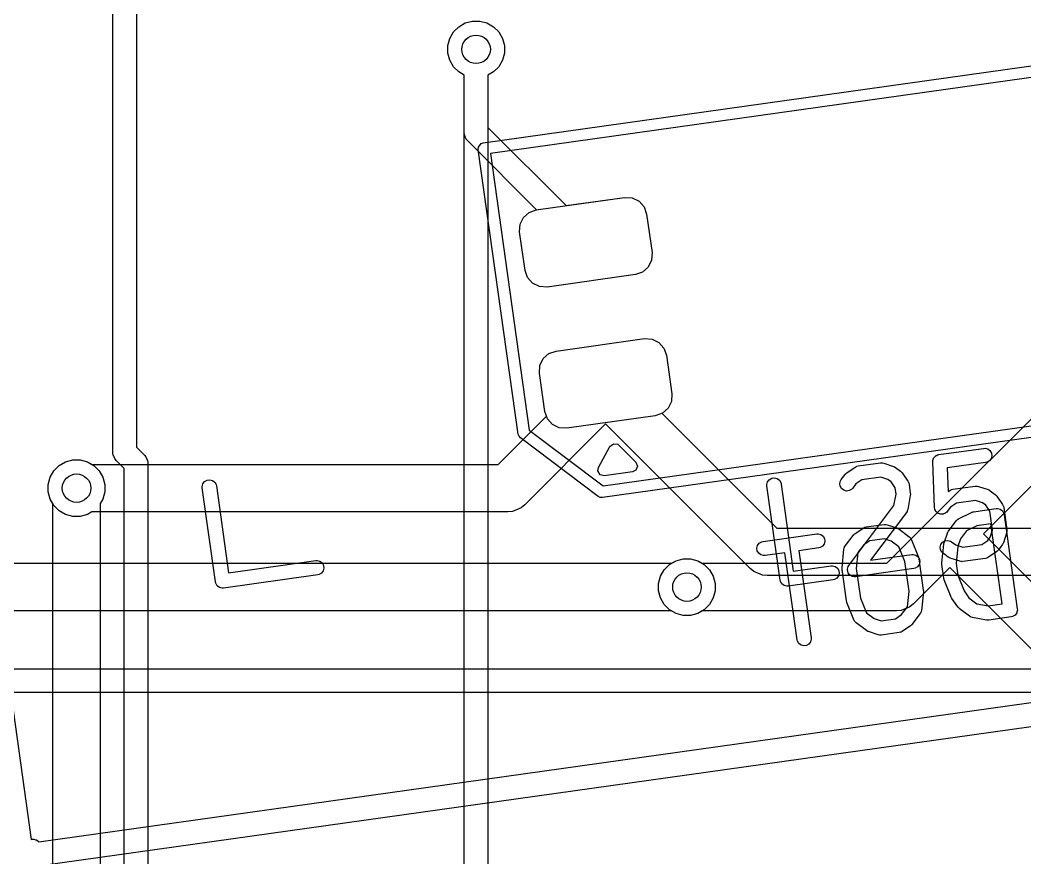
# Model space of a CAD drawing. Header units: millimetres. Extents: x 14 to 286, y -133 to -45.
# Drawn here: x 217.11 to 227.69, y -105.54 to -96.73 of the extents above; entities that cross this region are included whole.
import ezdxf

# ---------------------------------------------------------------- set-up
doc = ezdxf.new("R2010")
doc.units = ezdxf.units.MM
for name, color, linetype, true_color in [('B.Cu', 153, 'CONTINUOUS', 0x4d7fc4), ('B.Silkscreen', 31, 'CONTINUOUS', 0xe8b2a7), ('F.Cu', 13, 'CONTINUOUS', 0xc83434), ('F.Mask', 201, 'CONTINUOUS', 0xd864ff), ('F.Paste', 253, 'CONTINUOUS', 0xb4a09a), ('F.Silkscreen', 41, 'CONTINUOUS', 0xf2eda1), ('User.Drawings', 9, 'CONTINUOUS', 0xc2c2c2)]:
    doc.layers.add(name, color=color, linetype=linetype, true_color=true_color)

msp = doc.modelspace()

# ---------------------------------------------------------------- linework, layer by layer
at = {"layer": 'B.Cu', "linetype": 'CONTINUOUS'}
for p, q in [((218.0879, -101.273), (218.0879, -95.298537)), ((218.3379, -95.2898), (218.3379, -101.221224)), ((221.797395, -96.760036), (221.873042, -96.739767)), ((221.873042, -96.739767), (221.951358, -96.739767)), ((221.951358, -96.739767), (222.027005, -96.760036)), ((221.635036, -96.922395), (221.674194, -96.854572)), ((221.674194, -96.854572), (221.729572, -96.799194)), ((221.729572, -96.799194), (221.797395, -96.760036)), ((222.027005, -96.760036), (222.094828, -96.799194)), ((222.094828, -96.799194), (222.150206, -96.854572)), ((222.150206, -96.854572), (222.189364, -96.922395)), ((221.614767, -96.998042), (221.635036, -96.922395)), ((222.189364, -96.922395), (222.209633, -96.998042)), ((221.614767, -97.076358), (221.614767, -96.998042)), ((222.209633, -96.998042), (222.209633, -97.076358)), ((221.635036, -97.152005), (221.614767, -97.076358)), ((221.674194, -97.219828), (221.635036, -97.152005)), ((222.189364, -97.152005), (222.150206, -97.219828)), ((222.209633, -97.076358), (222.189364, -97.152005)), ((221.729572, -97.275206), (221.674194, -97.219828)), ((221.7872, -97.308477), (221.729572, -97.275206)), ((222.094828, -97.275206), (222.0372, -97.308477)), ((222.150206, -97.219828), (222.094828, -97.275206)), ((221.7872, -106.5308), (221.7872, -97.308477)), ((222.0372, -97.308477), (222.0372, -106.479023)), ((226.720723, -101.958123), (229.6886, -98.990246)), ((230.115377, -99.270577), (227.251053, -102.1349)), ((218.090302, -101.297386), (218.0879, -101.273)), ((218.090302, -101.297387), (218.090302, -101.297386)), ((218.092403, -101.302458), (218.090302, -101.297387)), ((218.108966, -101.342446), (218.092403, -101.302458)), ((218.3379, -101.221224), (218.422588, -101.305912)), ((218.422588, -101.305912), (218.438128, -101.324848)), ((217.524872, -101.415894), (217.592695, -101.376736)), ((217.592695, -101.376736), (217.668342, -101.356467)), ((217.668342, -101.356467), (217.746658, -101.356467)), ((217.746658, -101.356467), (217.822305, -101.376736)), ((217.822305, -101.376736), (217.890128, -101.415894)), ((218.108971, -101.342451), (218.108966, -101.342446)), ((218.124512, -101.361388), (218.108971, -101.342451)), ((218.2092, -101.446076), (218.124512, -101.361388)), ((218.438128, -101.324848), (218.438134, -101.324854)), ((218.438134, -101.324854), (218.448674, -101.3503)), ((218.448674, -101.3503), (218.455715, -101.3673)), ((218.455715, -101.3673), (218.456798, -101.369914)), ((218.456798, -101.369914), (218.4592, -101.3943)), ((218.4592, -101.3943), (218.4592, -107.955424)), ((217.430336, -101.539095), (217.469494, -101.471272)), ((217.469494, -101.471272), (217.524872, -101.415894)), ((217.890128, -101.415894), (217.945506, -101.471272)), ((217.945506, -101.471272), (217.984664, -101.539095)), ((218.2092, -108.0072), (218.2092, -101.446076)), ((217.410067, -101.614742), (217.430336, -101.539095)), ((217.410067, -101.693058), (217.410067, -101.614742)), ((217.984664, -101.539095), (218.004933, -101.614742)), ((218.004933, -101.614742), (218.004933, -101.693058)), ((217.430336, -101.768705), (217.410067, -101.693058)), ((218.004933, -101.693058), (217.984664, -101.768705)), ((217.4575, -101.815753), (217.430336, -101.768705)), ((217.4575, -117.427), (217.4575, -101.815753)), ((217.984664, -101.768705), (217.9575, -101.815753)), ((217.9575, -101.815753), (217.9575, -117.323446)), ((226.234346, -102.4445), (226.720723, -101.958123)), ((227.251053, -102.1349), (229.811228, -104.695075)), ((223.893094, -102.511872), (223.948472, -102.456494)), ((223.948472, -102.456494), (224.016295, -102.417336)), ((224.016295, -102.417336), (224.091942, -102.397067)), ((224.091942, -102.397067), (224.170258, -102.397067)), ((224.170258, -102.397067), (224.245905, -102.417336)), ((224.245905, -102.417336), (224.292954, -102.4445)), ((224.292954, -102.4445), (226.234346, -102.4445)), ((223.853936, -102.579695), (223.893094, -102.511872)), ((226.8975, -102.488453), (226.514677, -102.871277)), ((229.457675, -105.048628), (226.8975, -102.488453)), ((223.833667, -102.655342), (223.853936, -102.579695)), ((223.833667, -102.733658), (223.833667, -102.655342)), ((223.853936, -102.809305), (223.833667, -102.733658)), ((223.893094, -102.877128), (223.853936, -102.809305)), ((223.948472, -102.932506), (223.893094, -102.877128)), ((226.514677, -102.871277), (226.476797, -102.902362)), ((224.016295, -102.971664), (223.948472, -102.932506)), ((224.091942, -102.991933), (224.016295, -102.971664)), ((224.170258, -102.991933), (224.091942, -102.991933)), ((224.245905, -102.971664), (224.170258, -102.991933)), ((224.292954, -102.9445), (224.245905, -102.971664)), ((226.3379, -102.9445), (224.292954, -102.9445)), ((226.386673, -102.939696), (226.3379, -102.9445)), ((226.476793, -102.902367), (226.386673, -102.939696)), ((226.476797, -102.902362), (226.476793, -102.902367))]:
    msp.add_line(p, q, dxfattribs=at)
at = {"layer": 'B.Cu'}
for centre in [(221.9122, -97.0372), (217.7075, -101.6539), (224.1311, -102.6945)]:
    msp.add_circle(centre, 0.15, dxfattribs=at)
at = {"layer": 'B.Silkscreen', "linetype": 'CONTINUOUS'}
for p, q in [((226.990916, -101.976717), (227.125756, -101.909679)), ((227.125756, -101.909679), (227.132709, -101.907036)), ((227.132709, -101.907036), (227.134418, -101.90603)), ((227.134418, -101.90603), (227.137013, -101.905401)), ((227.137013, -101.905401), (227.1395, -101.904456)), ((227.1395, -101.904456), (227.141472, -101.90432)), ((227.141472, -101.90432), (227.148707, -101.902567)), ((227.148707, -101.902567), (227.384485, -101.869431)), ((227.384485, -101.869431), (227.399164, -101.868822)), ((227.399164, -101.868822), (227.399175, -101.868821)), ((227.399175, -101.868821), (227.427507, -101.876149)), ((227.427507, -101.876149), (227.450877, -101.89376)), ((227.450877, -101.89376), (227.46573, -101.918974)), ((227.46573, -101.918974), (227.469193, -101.933263)), ((227.469193, -101.933263), (227.608366, -102.923531)), ((226.016972, -102.061622), (226.205594, -102.035113)), ((226.205594, -102.035113), (226.220285, -102.034503)), ((226.220285, -102.034503), (226.222894, -102.035177)), ((226.222894, -102.035177), (226.225581, -102.034993)), ((226.225581, -102.034993), (226.23991, -102.038286)), ((226.23991, -102.038286), (226.34085, -102.072187)), ((226.883351, -102.106304), (226.964408, -101.998738)), ((226.964408, -101.998738), (226.974365, -101.98792)), ((226.974365, -101.98792), (226.976685, -101.986553)), ((226.976685, -101.986553), (226.978456, -101.984521)), ((226.978456, -101.984521), (226.990916, -101.976717)), ((227.33109, -102.028408), (227.181634, -102.049413)), ((227.449388, -102.870136), (227.33109, -102.028408)), ((224.932393, -102.21405), (225.49826, -102.134522)), ((225.49826, -102.134522), (225.51295, -102.133913)), ((225.51295, -102.133913), (225.541281, -102.14124)), ((225.541281, -102.14124), (225.564652, -102.158851)), ((225.798771, -102.258732), (225.879828, -102.151166)), ((225.879828, -102.151166), (225.884867, -102.14569)), ((225.884867, -102.14569), (225.885944, -102.144029)), ((225.885944, -102.144029), (225.88798, -102.142308)), ((225.88798, -102.142308), (225.889785, -102.140348)), ((225.889785, -102.140348), (225.89149, -102.139343)), ((225.89149, -102.139343), (225.897175, -102.134541)), ((225.897175, -102.134541), (225.984859, -102.074131)), ((225.984859, -102.074131), (225.997726, -102.067016)), ((225.997726, -102.067016), (226.00036, -102.066452)), ((226.00036, -102.066452), (226.002683, -102.065085)), ((226.002683, -102.065085), (226.016972, -102.061622)), ((226.34085, -102.072187), (226.347635, -102.075234)), ((226.347635, -102.075234), (226.349554, -102.075731)), ((226.349554, -102.075731), (226.35183, -102.077119)), ((226.35183, -102.077119), (226.354261, -102.078211)), ((226.354261, -102.078211), (226.355754, -102.079511)), ((226.355754, -102.079511), (226.362107, -102.083386)), ((226.362107, -102.083386), (226.469673, -102.164443)), ((226.83825, -102.228501), (226.872151, -102.127561)), ((226.872151, -102.127561), (226.8752, -102.120772)), ((226.8752, -102.120772), (226.875696, -102.118856)), ((226.875696, -102.118856), (226.877081, -102.116583)), ((226.877081, -102.116583), (226.878175, -102.11415)), ((226.878175, -102.11415), (226.879478, -102.112654)), ((226.879478, -102.112654), (226.883351, -102.106304)), ((227.073547, -102.103151), (227.01047, -102.186855)), ((227.181634, -102.049413), (227.073547, -102.103151)), ((224.867951, -102.284068), (224.875279, -102.255736)), ((224.875279, -102.255736), (224.89289, -102.232366)), ((224.89289, -102.232366), (224.918104, -102.217513)), ((224.918104, -102.217513), (224.932393, -102.21405)), ((225.57625, -102.241376), (225.558639, -102.264746)), ((225.564652, -102.158851), (225.579505, -102.184065)), ((225.583577, -102.213044), (225.57625, -102.241376)), ((225.579505, -102.184065), (225.583577, -102.213044)), ((225.992297, -102.251159), (225.931068, -102.332413)), ((226.055379, -102.207698), (225.992297, -102.251159)), ((226.208937, -102.186116), (226.055379, -102.207698)), ((226.281553, -102.210505), (226.208937, -102.186116)), ((226.362809, -102.271735), (226.281553, -102.210505)), ((226.469673, -102.164443), (226.480491, -102.1744)), ((226.480491, -102.1744), (226.483319, -102.179201)), ((226.483319, -102.179201), (226.487233, -102.183179)), ((226.487233, -102.183179), (226.494058, -102.196202)), ((226.494058, -102.196202), (226.567722, -102.378197)), ((226.814117, -102.439742), (226.834763, -102.244492)), ((226.834763, -102.244492), (226.834994, -102.243371)), ((226.834957, -102.24283), (226.83642, -102.236463)), ((226.834994, -102.243371), (226.834957, -102.24283)), ((226.83642, -102.236463), (226.837735, -102.230093)), ((226.837735, -102.230093), (226.837993, -102.229617)), ((226.837993, -102.229617), (226.83825, -102.228501)), ((227.01047, -102.186855), (226.983065, -102.268452)), ((224.872024, -102.313047), (224.867951, -102.284068)), ((224.886877, -102.338261), (224.872024, -102.313047)), ((224.910247, -102.355872), (224.886877, -102.338261)), ((224.938579, -102.3632), (224.910247, -102.355872)), ((224.953269, -102.36259), (224.938579, -102.3632)), ((225.161931, -102.333264), (224.953269, -102.36259)), ((225.290667, -103.249262), (225.161931, -102.333264)), ((225.519136, -102.283062), (225.310471, -102.312388)), ((225.310471, -102.312388), (225.439207, -103.228386)), ((225.533425, -102.279599), (225.519136, -102.283062)), ((225.558639, -102.264746), (225.533425, -102.279599)), ((225.763439, -102.491231), (225.784085, -102.295981)), ((225.784085, -102.295981), (225.787057, -102.281582)), ((225.787057, -102.281582), (225.789719, -102.276685)), ((225.789719, -102.276685), (225.791116, -102.271285)), ((225.791116, -102.271285), (225.798771, -102.258732)), ((225.931068, -102.332413), (225.913577, -102.497822)), ((226.425215, -102.425916), (226.362809, -102.271735)), ((226.983065, -102.268452), (226.964255, -102.446333)), ((226.469037, -102.73772), (226.425215, -102.425916)), ((226.567722, -102.378197), (226.568445, -102.380654)), ((226.568445, -102.380654), (226.569008, -102.381609)), ((226.569008, -102.381609), (226.570313, -102.386996)), ((226.570313, -102.386996), (226.571876, -102.392301)), ((226.571876, -102.392301), (226.571867, -102.393405)), ((226.571867, -102.393405), (226.572471, -102.395898)), ((226.572471, -102.395898), (226.618862, -102.725987)), ((226.813821, -102.443377), (226.814098, -102.442303)), ((226.81405, -102.448913), (226.813821, -102.443377)), ((226.814011, -102.454445), (226.81405, -102.448913)), ((226.814324, -102.455506), (226.814011, -102.454445)), ((226.814098, -102.442303), (226.814117, -102.439742)), ((226.814431, -102.458067), (226.814324, -102.455506)), ((226.834313, -102.599534), (226.814431, -102.458067)), ((226.964255, -102.446333), (226.981567, -102.569513)), ((225.763143, -102.494866), (225.76342, -102.493792)), ((225.763372, -102.500402), (225.763143, -102.494866)), ((225.763333, -102.505934), (225.763372, -102.500402)), ((225.763646, -102.506995), (225.763333, -102.505934)), ((225.76342, -102.493792), (225.763439, -102.491231)), ((225.763753, -102.509556), (225.763646, -102.506995)), ((225.810144, -102.839645), (225.763753, -102.509556)), ((225.913577, -102.497822), (225.957398, -102.809624)), ((226.981567, -102.569513), (227.04868, -102.73532)), ((226.834916, -102.602026), (226.834313, -102.599534)), ((226.834908, -102.603132), (226.834916, -102.602026)), ((226.836471, -102.608441), (226.834908, -102.603132)), ((226.837776, -102.613823), (226.836471, -102.608441)), ((226.838337, -102.614776), (226.837776, -102.613823)), ((226.839062, -102.617236), (226.838337, -102.614776)), ((226.912727, -102.79923), (226.839062, -102.617236)), ((226.451546, -102.903128), (226.469037, -102.73772)), ((226.619176, -102.744311), (226.59853, -102.939562)), ((226.618862, -102.725987), (226.618968, -102.728547)), ((226.618968, -102.728547), (226.619282, -102.729609)), ((226.619194, -102.74175), (226.619176, -102.744311)), ((226.619472, -102.740677), (226.619194, -102.74175)), ((226.619282, -102.729609), (226.619242, -102.73514)), ((226.619242, -102.73514), (226.619472, -102.740677)), ((227.04868, -102.73532), (227.097513, -102.806201)), ((225.810747, -102.842137), (225.810144, -102.839645)), ((225.810739, -102.843243), (225.810747, -102.842137)), ((225.812302, -102.848552), (225.810739, -102.843243)), ((225.813607, -102.853934), (225.812302, -102.848552)), ((225.814168, -102.854887), (225.813607, -102.853934)), ((225.814893, -102.857347), (225.814168, -102.854887)), ((225.888558, -103.039341), (225.814893, -102.857347)), ((225.957398, -102.809624), (226.019806, -102.963807)), ((226.913258, -102.800244), (226.912727, -102.79923)), ((226.913372, -102.800775), (226.913258, -102.800244)), ((226.916534, -102.806494), (226.913372, -102.800775)), ((226.919553, -102.812253), (226.916534, -102.806494)), ((226.919931, -102.812638), (226.919553, -102.812253)), ((226.920487, -102.813642), (226.919931, -102.812638)), ((226.980897, -102.901325), (226.920487, -102.813642)), ((227.097513, -102.806201), (227.181219, -102.869277)), ((227.181219, -102.869277), (227.299931, -102.891141)), ((227.299931, -102.891141), (227.449388, -102.870136)), ((226.019806, -102.963807), (226.10106, -103.025037)), ((226.327233, -103.027845), (226.390315, -102.984384)), ((226.390315, -102.984384), (226.451546, -102.903128)), ((226.583843, -102.976811), (226.502787, -103.084377)), ((226.591498, -102.964259), (226.583843, -102.976811)), ((226.592893, -102.958862), (226.591498, -102.964259)), ((226.595559, -102.953961), (226.592893, -102.958862)), ((226.59853, -102.939562), (226.595559, -102.953961)), ((226.985699, -102.90701), (226.980897, -102.901325)), ((226.986704, -102.908716), (226.985699, -102.90701)), ((226.988661, -102.910517), (226.986704, -102.908716)), ((226.990384, -102.912557), (226.988661, -102.910517)), ((226.992048, -102.913635), (226.990384, -102.912557)), ((226.997522, -102.918673), (226.992048, -102.913635)), ((227.105088, -102.999729), (226.997522, -102.918673)), ((227.584037, -102.989923), (227.558823, -103.004776)), ((227.601648, -102.966553), (227.584037, -102.989923)), ((227.604572, -102.955247), (227.601648, -102.966553)), ((227.608976, -102.938221), (227.604572, -102.955247)), ((227.608366, -102.923531), (227.608976, -102.938221)), ((225.895384, -103.052364), (225.888558, -103.039341)), ((225.899293, -103.056337), (225.895384, -103.052364)), ((225.902124, -103.061143), (225.899293, -103.056337)), ((225.912943, -103.071099), (225.902124, -103.061143)), ((226.020508, -103.152157), (225.912943, -103.071099)), ((226.10106, -103.025037), (226.173677, -103.049425)), ((226.173677, -103.049425), (226.327233, -103.027845)), ((226.485439, -103.101002), (226.397756, -103.161412)), ((226.491121, -103.096202), (226.485439, -103.101002)), ((226.49283, -103.095196), (226.491121, -103.096202)), ((226.494635, -103.093234), (226.49283, -103.095196)), ((226.496671, -103.091515), (226.494635, -103.093234)), ((226.497748, -103.089851), (226.496671, -103.091515)), ((226.502787, -103.084377), (226.497748, -103.089851)), ((227.117641, -103.007384), (227.105088, -102.999729)), ((227.12025, -103.008058), (227.117641, -103.007384)), ((227.122511, -103.009523), (227.12025, -103.008058)), ((227.13664, -103.013591), (227.122511, -103.009523)), ((227.284734, -103.040865), (227.13664, -103.013591)), ((227.292148, -103.041488), (227.284734, -103.040865)), ((227.294066, -103.041985), (227.292148, -103.041488)), ((227.296728, -103.041874), (227.294066, -103.041985)), ((227.299385, -103.042098), (227.296728, -103.041874)), ((227.301323, -103.041683), (227.299385, -103.042098)), ((227.308756, -103.041375), (227.301323, -103.041683)), ((227.544534, -103.008239), (227.308756, -103.041375)), ((227.558823, -103.004776), (227.544534, -103.008239)), ((226.02686, -103.156031), (226.020508, -103.152157)), ((226.028354, -103.157332), (226.02686, -103.156031)), ((226.030783, -103.158423), (226.028354, -103.157332)), ((226.033061, -103.159812), (226.030783, -103.158423)), ((226.034981, -103.160308), (226.033061, -103.159812)), ((226.041766, -103.163356), (226.034981, -103.160308)), ((226.142705, -103.197257), (226.041766, -103.163356)), ((226.157034, -103.20055), (226.142705, -103.197257)), ((226.159721, -103.200365), (226.157034, -103.20055)), ((226.162331, -103.20104), (226.159721, -103.200365)), ((226.177021, -103.20043), (226.162331, -103.20104)), ((226.365643, -103.173921), (226.177021, -103.20043)), ((226.379932, -103.170458), (226.365643, -103.173921)), ((226.382254, -103.16909), (226.379932, -103.170458)), ((226.384889, -103.168527), (226.382254, -103.16909)), ((226.397756, -103.161412), (226.384889, -103.168527)), ((225.29413, -103.263551), (225.290667, -103.249262)), ((225.308983, -103.288765), (225.29413, -103.263551)), ((225.332353, -103.306376), (225.308983, -103.288765)), ((225.360685, -103.313704), (225.332353, -103.306376)), ((225.389664, -103.309631), (225.360685, -103.313704)), ((225.414878, -103.294778), (225.389664, -103.309631)), ((225.432489, -103.271408), (225.414878, -103.294778)), ((225.439817, -103.243076), (225.432489, -103.271408)), ((225.439207, -103.228386), (225.439817, -103.243076))]:
    msp.add_line(p, q, dxfattribs=at)
at = {"layer": 'F.Cu', "linetype": 'CONTINUOUS'}
for p, q in [((221.797395, -96.760036), (221.873042, -96.739767)), ((221.873042, -96.739767), (221.951358, -96.739767)), ((221.951358, -96.739767), (222.027005, -96.760036)), ((221.635036, -96.922395), (221.674194, -96.854572)), ((221.674194, -96.854572), (221.729572, -96.799194)), ((221.729572, -96.799194), (221.797395, -96.760036)), ((222.027005, -96.760036), (222.094828, -96.799194)), ((222.094828, -96.799194), (222.150206, -96.854572)), ((222.150206, -96.854572), (222.189364, -96.922395)), ((221.614767, -96.998042), (221.635036, -96.922395)), ((222.189364, -96.922395), (222.209633, -96.998042)), ((221.614767, -97.076358), (221.614767, -96.998042)), ((222.209633, -96.998042), (222.209633, -97.076358)), ((221.635036, -97.152005), (221.614767, -97.076358)), ((221.674194, -97.219828), (221.635036, -97.152005)), ((222.189364, -97.152005), (222.150206, -97.219828)), ((222.209633, -97.076358), (222.189364, -97.152005)), ((221.729572, -97.275206), (221.674194, -97.219828)), ((221.7872, -97.308477), (221.729572, -97.275206)), ((222.094828, -97.275206), (222.0372, -97.308477)), ((222.150206, -97.219828), (222.094828, -97.275206)), ((221.7872, -97.9116), (221.7872, -97.308477)), ((222.0372, -97.308477), (222.0372, -97.859823)), ((221.789602, -97.935986), (221.7872, -97.9116)), ((222.0372, -97.859823), (222.859127, -98.68175)), ((221.808266, -97.981046), (221.789602, -97.935986)), ((221.808271, -97.981051), (221.808266, -97.981046)), ((221.823812, -97.999988), (221.808271, -97.981051)), ((222.549139, -98.725316), (221.823812, -97.999988)), ((222.859127, -98.68175), (223.475505, -98.595125)), ((223.475505, -98.595125), (223.555363, -98.59966)), ((223.555363, -98.59966), (223.627408, -98.634409)), ((223.627408, -98.634409), (223.680669, -98.694084)), ((222.409463, -98.80558), (222.469138, -98.752319)), ((222.469138, -98.752319), (222.544653, -98.725947)), ((222.544653, -98.725947), (222.549139, -98.725316)), ((223.680669, -98.694084), (223.70704, -98.769599)), ((222.374714, -98.877625), (222.409463, -98.80558)), ((223.70704, -98.769599), (223.764101, -99.175609)), ((222.370179, -98.957483), (222.374714, -98.877625)), ((222.42724, -99.363493), (222.370179, -98.957483)), ((223.764101, -99.175609), (223.759566, -99.255467)), ((223.759566, -99.255467), (223.724817, -99.327512)), ((222.453611, -99.439008), (222.42724, -99.363493)), ((223.665142, -99.380773), (223.589627, -99.407145)), ((223.724817, -99.327512), (223.665142, -99.380773)), ((222.506872, -99.498683), (222.453611, -99.439008)), ((222.578917, -99.533432), (222.506872, -99.498683)), ((223.589627, -99.407145), (222.658775, -99.537967)), ((222.658775, -99.537967), (222.578917, -99.533432)), ((222.753412, -100.211349), (223.684264, -100.080527)), ((223.684264, -100.080527), (223.764122, -100.085062)), ((223.764122, -100.085062), (223.836167, -100.119811)), ((223.836167, -100.119811), (223.889428, -100.179486)), ((222.618222, -100.290982), (222.677897, -100.237721)), ((222.677897, -100.237721), (222.753412, -100.211349)), ((223.889428, -100.179486), (223.915799, -100.255001)), ((222.583473, -100.363027), (222.618222, -100.290982)), ((223.915799, -100.255001), (223.97286, -100.661011)), ((222.578938, -100.442885), (222.583473, -100.363027)), ((222.635999, -100.848895), (222.578938, -100.442885)), ((223.97286, -100.661011), (223.968325, -100.740869)), ((223.968325, -100.740869), (223.933576, -100.812914)), ((222.652215, -100.895331), (222.635999, -100.848895)), ((223.873901, -100.866175), (223.871327, -100.867073)), ((223.871327, -100.867073), (225.077954, -102.0737)), ((223.933576, -100.812914), (223.873901, -100.866175)), ((222.143646, -101.4039), (222.652215, -100.895331)), ((223.275899, -100.978753), (222.423977, -101.830677)), ((224.797623, -102.500477), (223.275899, -100.978753)), ((217.524872, -101.415894), (217.592695, -101.376736)), ((217.592695, -101.376736), (217.668342, -101.356467)), ((217.668342, -101.356467), (217.746658, -101.356467)), ((217.746658, -101.356467), (217.822305, -101.376736)), ((217.822305, -101.376736), (217.869354, -101.4039)), ((217.869354, -101.4039), (222.143646, -101.4039)), ((217.430336, -101.539095), (217.469494, -101.471272)), ((217.469494, -101.471272), (217.524872, -101.415894)), ((217.410067, -101.614742), (217.430336, -101.539095)), ((217.410067, -101.693058), (217.410067, -101.614742)), ((217.430336, -101.768705), (217.410067, -101.693058)), ((217.469494, -101.836528), (217.430336, -101.768705)), ((222.423977, -101.830677), (222.386097, -101.861762)), ((217.524872, -101.891906), (217.469494, -101.836528)), ((217.592695, -101.931064), (217.524872, -101.891906)), ((217.668342, -101.951333), (217.592695, -101.931064)), ((217.822305, -101.931064), (217.746658, -101.951333)), ((217.869354, -101.9039), (217.822305, -101.931064)), ((222.2472, -101.9039), (217.869354, -101.9039)), ((222.295973, -101.899096), (222.2472, -101.9039)), ((222.386093, -101.861767), (222.295973, -101.899096)), ((222.386097, -101.861762), (222.386093, -101.861767)), ((217.746658, -101.951333), (217.668342, -101.951333)), ((225.077954, -102.0737), (236.535246, -102.0737)), ((213.221053, -102.4445), (223.969246, -102.4445)), ((223.969246, -102.4445), (224.016295, -102.417336)), ((224.016295, -102.417336), (224.091942, -102.397067)), ((224.091942, -102.397067), (224.170258, -102.397067)), ((224.170258, -102.397067), (224.245905, -102.417336)), ((224.245905, -102.417336), (224.313728, -102.456494)), ((224.313728, -102.456494), (224.369106, -102.511872)), ((224.369106, -102.511872), (224.408264, -102.579695)), ((224.835508, -102.531568), (224.797623, -102.500477)), ((224.925628, -102.568897), (224.835508, -102.531568)), ((224.925637, -102.568897), (224.925628, -102.568897)), ((224.9744, -102.5737), (224.925637, -102.568897)), ((236.535246, -102.5737), (224.9744, -102.5737)), ((224.408264, -102.579695), (224.428533, -102.655342)), ((224.428533, -102.655342), (224.428533, -102.733658)), ((224.428533, -102.733658), (224.408264, -102.809305)), ((224.369106, -102.877128), (224.313728, -102.932506)), ((224.408264, -102.809305), (224.369106, -102.877128)), ((223.969246, -102.9445), (213.1175, -102.9445)), ((224.016295, -102.971664), (223.969246, -102.9445)), ((224.091942, -102.991933), (224.016295, -102.971664)), ((224.170258, -102.991933), (224.091942, -102.991933)), ((224.245905, -102.971664), (224.170258, -102.991933)), ((224.313728, -102.932506), (224.245905, -102.971664)), ((215.388359, -103.555), (236.297924, -103.555)), ((236.3497, -103.805), (215.423495, -103.805))]:
    msp.add_line(p, q, dxfattribs=at)
at = {"layer": 'F.Cu'}
for centre in [(221.9122, -97.0372), (217.7075, -101.6539), (224.1311, -102.6945)]:
    msp.add_circle(centre, 0.15, dxfattribs=at)
at = {"layer": 'F.Mask', "linetype": 'CONTINUOUS'}
for p, q in [((222.544653, -98.725947), (223.475505, -98.595125)), ((223.475505, -98.595125), (223.555363, -98.59966)), ((223.555363, -98.59966), (223.627408, -98.634409)), ((223.627408, -98.634409), (223.680669, -98.694084)), ((222.409463, -98.80558), (222.469138, -98.752319)), ((222.469138, -98.752319), (222.544653, -98.725947)), ((223.680669, -98.694084), (223.70704, -98.769599)), ((222.374714, -98.877625), (222.409463, -98.80558)), ((223.70704, -98.769599), (223.764101, -99.175609)), ((222.370179, -98.957483), (222.374714, -98.877625)), ((222.42724, -99.363493), (222.370179, -98.957483)), ((223.764101, -99.175609), (223.759566, -99.255467)), ((223.759566, -99.255467), (223.724817, -99.327512)), ((222.453611, -99.439008), (222.42724, -99.363493)), ((223.665142, -99.380773), (223.589627, -99.407145)), ((223.724817, -99.327512), (223.665142, -99.380773)), ((222.506872, -99.498683), (222.453611, -99.439008)), ((222.578917, -99.533432), (222.506872, -99.498683)), ((223.589627, -99.407145), (222.658775, -99.537967)), ((222.658775, -99.537967), (222.578917, -99.533432)), ((222.753412, -100.211349), (223.684264, -100.080527)), ((223.684264, -100.080527), (223.764122, -100.085062)), ((223.764122, -100.085062), (223.836167, -100.119811)), ((223.836167, -100.119811), (223.889428, -100.179486)), ((222.618222, -100.290982), (222.677897, -100.237721)), ((222.677897, -100.237721), (222.753412, -100.211349)), ((223.889428, -100.179486), (223.915799, -100.255001)), ((222.583473, -100.363027), (222.618222, -100.290982)), ((223.915799, -100.255001), (223.97286, -100.661011)), ((222.578938, -100.442885), (222.583473, -100.363027)), ((222.635999, -100.848895), (222.578938, -100.442885)), ((223.97286, -100.661011), (223.968325, -100.740869)), ((223.968325, -100.740869), (223.933576, -100.812914)), ((222.66237, -100.92441), (222.635999, -100.848895)), ((223.873901, -100.866175), (223.798386, -100.892547)), ((223.933576, -100.812914), (223.873901, -100.866175)), ((222.715631, -100.984085), (222.66237, -100.92441)), ((222.787676, -101.018834), (222.715631, -100.984085)), ((223.798386, -100.892547), (222.867534, -101.023369)), ((222.867534, -101.023369), (222.787676, -101.018834))]:
    msp.add_line(p, q, dxfattribs=at)
at = {"layer": 'F.Paste', "linetype": 'CONTINUOUS'}
for p, q in [((222.544653, -98.725947), (223.475505, -98.595125)), ((223.475505, -98.595125), (223.555363, -98.59966)), ((223.555363, -98.59966), (223.627408, -98.634409)), ((223.627408, -98.634409), (223.680669, -98.694084)), ((222.409463, -98.80558), (222.469138, -98.752319)), ((222.469138, -98.752319), (222.544653, -98.725947)), ((223.680669, -98.694084), (223.70704, -98.769599)), ((222.374714, -98.877625), (222.409463, -98.80558)), ((223.70704, -98.769599), (223.764101, -99.175609)), ((222.370179, -98.957483), (222.374714, -98.877625)), ((222.42724, -99.363493), (222.370179, -98.957483)), ((223.764101, -99.175609), (223.759566, -99.255467)), ((223.759566, -99.255467), (223.724817, -99.327512)), ((222.453611, -99.439008), (222.42724, -99.363493)), ((223.665142, -99.380773), (223.589627, -99.407145)), ((223.724817, -99.327512), (223.665142, -99.380773)), ((222.506872, -99.498683), (222.453611, -99.439008)), ((222.578917, -99.533432), (222.506872, -99.498683)), ((223.589627, -99.407145), (222.658775, -99.537967)), ((222.658775, -99.537967), (222.578917, -99.533432)), ((222.753412, -100.211349), (223.684264, -100.080527)), ((223.684264, -100.080527), (223.764122, -100.085062)), ((223.764122, -100.085062), (223.836167, -100.119811)), ((223.836167, -100.119811), (223.889428, -100.179486)), ((222.618222, -100.290982), (222.677897, -100.237721)), ((222.677897, -100.237721), (222.753412, -100.211349)), ((223.889428, -100.179486), (223.915799, -100.255001)), ((222.583473, -100.363027), (222.618222, -100.290982)), ((223.915799, -100.255001), (223.97286, -100.661011)), ((222.578938, -100.442885), (222.583473, -100.363027)), ((222.635999, -100.848895), (222.578938, -100.442885)), ((223.97286, -100.661011), (223.968325, -100.740869)), ((223.968325, -100.740869), (223.933576, -100.812914)), ((222.66237, -100.92441), (222.635999, -100.848895)), ((223.873901, -100.866175), (223.798386, -100.892547)), ((223.933576, -100.812914), (223.873901, -100.866175)), ((222.715631, -100.984085), (222.66237, -100.92441)), ((222.787676, -101.018834), (222.715631, -100.984085)), ((223.798386, -100.892547), (222.867534, -101.023369)), ((222.867534, -101.023369), (222.787676, -101.018834))]:
    msp.add_line(p, q, dxfattribs=at)
at = {"layer": 'F.Silkscreen', "linetype": 'CONTINUOUS'}
for p, q in [((221.986222, -98.021813), (229.215179, -97.00585)), ((229.172463, -97.133032), (222.062338, -98.132294)), ((221.96412, -98.029531), (221.986222, -98.021813)), ((221.935156, -98.089579), (221.936483, -98.066206)), ((222.356155, -101.08514), (221.935156, -98.089579)), ((221.936483, -98.066206), (221.96412, -98.029531)), ((222.062338, -98.132294), (222.471528, -101.043828)), ((223.250675, -101.630959), (229.677661, -100.727705)), ((229.753778, -100.838187), (223.242765, -101.75325)), ((222.363873, -101.107242), (222.356155, -101.08514)), ((222.471528, -101.043828), (223.250675, -101.630959)), ((222.379462, -101.124708), (222.363873, -101.107242)), ((223.198306, -101.741752), (222.379462, -101.124708)), ((223.320778, -101.216166), (223.356652, -101.187497)), ((223.356652, -101.187497), (223.40229, -101.192592)), ((223.40229, -101.192592), (223.415844, -101.202805)), ((223.200072, -101.435096), (223.320778, -101.216166)), ((223.415844, -101.202805), (223.592218, -101.379983)), ((226.758404, -101.310109), (226.767849, -101.304546)), ((226.767849, -101.304546), (226.773323, -101.303219)), ((226.773323, -101.303219), (226.775017, -101.302437)), ((226.775017, -101.302437), (226.776854, -101.302363)), ((226.776854, -101.302363), (226.782138, -101.301083)), ((226.782138, -101.301083), (227.253694, -101.23481)), ((227.253694, -101.23481), (227.268384, -101.234201)), ((227.268384, -101.234201), (227.296715, -101.241528)), ((227.296715, -101.241528), (227.320086, -101.259139)), ((227.320086, -101.259139), (227.334938, -101.284353)), ((227.334938, -101.284353), (227.339011, -101.313332)), ((223.592218, -101.379983), (223.609695, -101.422449)), ((225.933337, -101.420374), (226.169115, -101.387238)), ((226.169115, -101.387238), (226.183805, -101.386629)), ((226.183805, -101.386629), (226.186411, -101.387303)), ((226.186411, -101.387303), (226.189102, -101.387118)), ((226.189102, -101.387118), (226.203432, -101.390411)), ((226.203432, -101.390411), (226.30437, -101.424312)), ((226.717636, -101.378349), (226.717952, -101.372922)), ((226.736753, -101.856532), (226.717636, -101.378349)), ((226.717696, -101.371101), (226.718163, -101.369293)), ((226.717952, -101.372922), (226.717696, -101.371101)), ((226.718163, -101.369293), (226.718491, -101.363671)), ((226.718491, -101.363671), (226.722279, -101.35338)), ((226.722279, -101.35338), (226.725024, -101.342769)), ((226.725024, -101.342769), (226.727295, -101.339754)), ((226.727295, -101.339754), (226.728601, -101.336209)), ((226.728601, -101.336209), (226.73604, -101.328149)), ((226.73604, -101.328149), (226.742635, -101.319399)), ((226.742635, -101.319399), (226.745887, -101.317483)), ((226.745887, -101.317483), (226.74845, -101.314707)), ((226.74845, -101.314707), (226.758404, -101.310109)), ((227.27457, -101.38335), (226.870227, -101.440176)), ((227.288859, -101.379887), (227.27457, -101.38335)), ((227.314073, -101.365034), (227.288859, -101.379887)), ((227.331684, -101.341664), (227.314073, -101.365034)), ((227.339011, -101.313332), (227.331684, -101.341664)), ((223.193199, -101.472415), (223.200072, -101.435096)), ((223.216506, -101.511983), (223.193199, -101.472415)), ((223.260965, -101.523481), (223.216506, -101.511983)), ((223.558045, -101.481729), (223.260965, -101.523481)), ((223.592025, -101.464836), (223.558045, -101.481729)), ((223.609695, -101.422449), (223.592025, -101.464836)), ((225.755665, -101.5637), (225.796194, -101.509917)), ((225.796194, -101.509917), (225.801233, -101.504441)), ((225.801233, -101.504441), (225.802309, -101.502781)), ((225.802309, -101.502781), (225.804342, -101.501063)), ((225.804342, -101.501063), (225.80615, -101.499099)), ((225.80615, -101.499099), (225.807858, -101.498092)), ((225.807858, -101.498092), (225.81354, -101.493293)), ((225.81354, -101.493293), (225.901224, -101.432883)), ((225.901224, -101.432883), (225.914091, -101.425768)), ((225.914091, -101.425768), (225.916725, -101.425204)), ((225.916725, -101.425204), (225.919048, -101.423837)), ((225.919048, -101.423837), (225.933337, -101.420374)), ((226.30437, -101.424312), (226.311156, -101.42736)), ((226.311156, -101.42736), (226.313074, -101.427856)), ((226.313074, -101.427856), (226.315348, -101.429242)), ((226.315348, -101.429242), (226.317782, -101.430336)), ((226.317782, -101.430336), (226.319277, -101.431638)), ((226.319277, -101.431638), (226.325627, -101.435511)), ((226.325627, -101.435511), (226.37941, -101.476039)), ((226.37941, -101.476039), (226.384887, -101.481079)), ((226.384887, -101.481079), (226.386547, -101.482155)), ((226.386547, -101.482155), (226.388264, -101.484187)), ((226.388264, -101.484187), (226.390228, -101.485995)), ((226.390228, -101.485995), (226.391234, -101.487703)), ((226.391234, -101.487703), (226.396035, -101.493386)), ((226.396035, -101.493386), (226.456445, -101.58107)), ((226.870227, -101.440176), (226.880191, -101.689407)), ((224.972938, -101.616311), (224.980266, -101.587979)), ((224.973548, -101.631001), (224.972938, -101.616311)), ((224.980266, -101.587979), (224.997877, -101.564609)), ((224.997877, -101.564609), (225.023091, -101.549756)), ((225.023091, -101.549756), (225.05207, -101.545683)), ((225.05207, -101.545683), (225.080402, -101.553011)), ((225.080402, -101.553011), (225.103772, -101.570622)), ((225.103772, -101.570622), (225.118625, -101.595836)), ((225.118625, -101.595836), (225.122088, -101.610125)), ((225.122088, -101.610125), (225.250823, -102.526123)), ((225.740683, -101.604585), (225.74801, -101.576253)), ((225.744755, -101.633563), (225.740683, -101.604585)), ((225.74801, -101.576253), (225.755665, -101.5637)), ((225.908663, -101.60991), (225.875459, -101.653974)), ((225.971744, -101.56645), (225.908663, -101.60991)), ((226.172458, -101.538242), (225.971744, -101.56645)), ((226.245074, -101.56263), (226.172458, -101.538242)), ((226.279418, -101.58851), (226.245074, -101.56263)), ((226.322878, -101.651591), (226.279418, -101.58851)), ((226.456445, -101.58107), (226.46356, -101.593937)), ((226.46356, -101.593937), (226.464123, -101.596571)), ((226.464123, -101.596571), (226.465491, -101.598894)), ((226.465491, -101.598894), (226.468954, -101.613183)), ((226.468954, -101.613183), (226.482209, -101.707494)), ((225.112721, -102.621269), (224.973548, -101.631001)), ((225.759607, -101.658778), (225.744755, -101.633563)), ((225.782978, -101.676389), (225.759607, -101.658778)), ((225.81131, -101.683716), (225.782978, -101.676389)), ((225.840288, -101.679644), (225.81131, -101.683716)), ((225.865503, -101.664792), (225.840288, -101.679644)), ((225.875459, -101.653974), (225.865503, -101.664792)), ((226.310111, -101.835029), (226.331975, -101.716318)), ((226.331975, -101.716318), (226.322878, -101.651591)), ((226.482322, -101.724101), (226.481699, -101.731516)), ((226.482209, -101.707494), (226.482517, -101.714926)), ((226.482819, -101.722184), (226.482322, -101.724101)), ((226.482517, -101.714926), (226.482932, -101.716865)), ((226.482932, -101.716865), (226.482708, -101.719521)), ((226.482708, -101.719521), (226.482819, -101.722184)), ((226.880191, -101.689407), (226.897355, -101.677582)), ((226.897355, -101.677582), (226.910222, -101.670467)), ((226.910222, -101.670467), (226.912856, -101.669903)), ((226.912856, -101.669903), (226.915179, -101.668536)), ((226.915179, -101.668536), (226.929468, -101.665073)), ((226.929468, -101.665073), (227.165246, -101.631937)), ((227.165246, -101.631937), (227.179936, -101.631328)), ((227.179936, -101.631328), (227.182542, -101.632002)), ((227.182542, -101.632002), (227.185233, -101.631817)), ((227.185233, -101.631817), (227.199563, -101.63511)), ((227.199563, -101.63511), (227.300501, -101.669011)), ((227.300501, -101.669011), (227.307287, -101.672059)), ((227.307287, -101.672059), (227.309205, -101.672555)), ((227.309205, -101.672555), (227.311479, -101.673941)), ((227.311479, -101.673941), (227.313913, -101.675035)), ((227.313913, -101.675035), (227.315408, -101.676337)), ((227.315408, -101.676337), (227.321758, -101.68021)), ((227.321758, -101.68021), (227.375541, -101.720738)), ((227.375541, -101.720738), (227.381018, -101.725778)), ((227.381018, -101.725778), (227.382678, -101.726854)), ((227.382678, -101.726854), (227.384395, -101.728886)), ((227.384395, -101.728886), (227.386359, -101.730694)), ((223.219392, -101.751923), (223.198306, -101.741752)), ((223.242765, -101.75325), (223.219392, -101.751923)), ((226.481699, -101.731516), (226.454425, -101.87961)), ((226.967875, -101.811149), (226.904794, -101.854609)), ((227.168589, -101.782941), (226.967875, -101.811149)), ((227.241205, -101.807329), (227.168589, -101.782941)), ((227.275549, -101.833209), (227.241205, -101.807329)), ((227.319009, -101.89629), (227.275549, -101.833209)), ((227.386359, -101.730694), (227.387365, -101.732402)), ((227.387365, -101.732402), (227.392166, -101.738085)), ((227.392166, -101.738085), (227.452576, -101.825769)), ((227.452576, -101.825769), (227.459691, -101.838636)), ((225.834427, -102.466285), (226.310111, -101.835029)), ((226.440563, -101.911162), (226.063191, -102.411951)), ((226.448218, -101.898609), (226.440563, -101.911162)), ((226.448892, -101.895999), (226.448218, -101.898609)), ((226.450357, -101.893739), (226.448892, -101.895999)), ((226.454425, -101.87961), (226.450357, -101.893739)), ((226.738777, -101.871095), (226.736753, -101.856532)), ((226.74036, -101.874524), (226.738777, -101.871095)), ((226.740886, -101.878262), (226.74036, -101.874524)), ((226.746449, -101.887707), (226.740886, -101.878262)), ((226.751047, -101.897662), (226.746449, -101.887707)), ((226.753821, -101.900223), (226.751047, -101.897662)), ((226.755738, -101.903477), (226.753821, -101.900223)), ((226.764492, -101.910073), (226.755738, -101.903477)), ((226.772549, -101.917511), (226.764492, -101.910073)), ((226.776093, -101.918816), (226.772549, -101.917511)), ((226.779109, -101.921088), (226.776093, -101.918816)), ((226.789717, -101.923831), (226.779109, -101.921088)), ((226.800011, -101.927621), (226.789717, -101.923831)), ((226.803787, -101.92747), (226.800011, -101.927621)), ((226.807441, -101.928415), (226.803787, -101.92747)), ((226.818292, -101.92689), (226.807441, -101.928415)), ((226.829252, -101.926452), (226.818292, -101.92689)), ((226.832681, -101.924868), (226.829252, -101.926452)), ((226.836419, -101.924343), (226.832681, -101.924868)), ((226.845864, -101.918779), (226.836419, -101.924343)), ((226.855819, -101.914182), (226.845864, -101.918779)), ((226.85838, -101.911407), (226.855819, -101.914182)), ((226.861634, -101.909491), (226.85838, -101.911407)), ((226.87159, -101.898673), (226.861634, -101.909491)), ((226.904794, -101.854609), (226.87159, -101.898673)), ((227.347217, -102.097003), (227.319009, -101.89629)), ((227.459691, -101.838636), (227.460254, -101.84127)), ((227.460254, -101.84127), (227.461622, -101.843593)), ((227.461622, -101.843593), (227.465085, -101.857882)), ((227.465085, -101.857882), (227.498222, -102.09366)), ((227.322829, -102.169619), (227.347217, -102.097003)), ((227.495049, -102.127976), (227.461148, -102.228915)), ((227.498342, -102.113647), (227.495049, -102.127976)), ((227.498831, -102.10835), (227.498156, -102.110956)), ((227.498156, -102.110956), (227.498342, -102.113647)), ((227.498222, -102.09366), (227.498831, -102.10835)), ((226.79646, -102.273686), (226.803786, -102.245354)), ((226.803786, -102.245354), (226.821398, -102.221983)), ((226.821398, -102.221983), (226.846612, -102.20713)), ((226.846612, -102.20713), (226.87559, -102.203058)), ((226.87559, -102.203058), (226.903922, -102.210384)), ((226.903922, -102.210384), (226.916475, -102.218039)), ((226.916475, -102.218039), (226.960538, -102.251243)), ((226.960538, -102.251243), (227.033154, -102.275631)), ((227.033154, -102.275631), (227.233867, -102.247424)), ((227.233867, -102.247424), (227.296949, -102.203963)), ((227.296949, -102.203963), (227.322829, -102.169619)), ((227.449948, -102.250174), (227.409419, -102.303957)), ((227.453821, -102.243821), (227.449948, -102.250174)), ((227.455124, -102.242327), (227.453821, -102.243821)), ((227.456216, -102.239894), (227.455124, -102.242327)), ((227.457603, -102.237621), (227.456216, -102.239894)), ((227.458098, -102.235703), (227.457603, -102.237621)), ((227.461148, -102.228915), (227.458098, -102.235703)), ((226.063191, -102.411951), (226.49691, -102.350996)), ((226.49691, -102.350996), (226.511601, -102.350386)), ((226.511601, -102.350386), (226.539932, -102.357714)), ((226.539932, -102.357714), (226.563302, -102.375325)), ((226.800532, -102.302664), (226.79646, -102.273686)), ((226.815385, -102.327878), (226.800532, -102.302664)), ((226.826203, -102.337835), (226.815385, -102.327878)), ((226.879986, -102.378363), (226.826203, -102.337835)), ((227.392072, -102.320581), (227.304389, -102.380991)), ((227.397754, -102.315781), (227.392072, -102.320581)), ((227.399463, -102.314775), (227.397754, -102.315781)), ((227.401268, -102.312813), (227.399463, -102.314775)), ((227.403304, -102.311094), (227.401268, -102.312813)), ((227.404381, -102.30943), (227.403304, -102.311094)), ((227.409419, -102.303957), (227.404381, -102.30943)), ((225.826772, -102.478838), (225.834427, -102.466285)), ((226.574901, -102.45785), (226.55729, -102.48122)), ((226.563302, -102.375325), (226.578155, -102.400539)), ((226.582228, -102.429518), (226.574901, -102.45785)), ((226.578155, -102.400539), (226.582228, -102.429518)), ((226.886338, -102.382237), (226.879986, -102.378363)), ((226.887832, -102.383538), (226.886338, -102.382237)), ((226.890262, -102.384629), (226.887832, -102.383538)), ((226.892539, -102.386018), (226.890262, -102.384629)), ((226.894457, -102.386514), (226.892539, -102.386018)), ((226.901243, -102.389562), (226.894457, -102.386514)), ((227.002181, -102.423463), (226.901243, -102.389562)), ((227.016511, -102.426756), (227.002181, -102.423463)), ((227.019198, -102.426571), (227.016511, -102.426756)), ((227.021808, -102.427246), (227.019198, -102.426571)), ((227.036498, -102.426636), (227.021808, -102.427246)), ((227.272276, -102.3935), (227.036498, -102.426636)), ((227.286565, -102.390037), (227.272276, -102.3935)), ((227.288887, -102.388669), (227.286565, -102.390037)), ((227.291522, -102.388106), (227.288887, -102.388669)), ((227.304389, -102.380991), (227.291522, -102.388106)), ((225.250823, -102.526123), (225.648109, -102.470288)), ((225.648109, -102.470288), (225.662799, -102.469679)), ((225.662799, -102.469679), (225.69113, -102.477006)), ((225.69113, -102.477006), (225.714501, -102.494617)), ((225.714501, -102.494617), (225.729353, -102.519831)), ((225.733426, -102.54881), (225.726099, -102.577142)), ((225.729353, -102.519831), (225.733426, -102.54881)), ((225.819445, -102.507169), (225.823653, -102.490899)), ((225.823518, -102.536148), (225.819445, -102.507169)), ((225.829023, -102.545494), (225.823518, -102.536148)), ((225.823653, -102.490899), (225.826772, -102.478838)), ((225.83837, -102.561362), (225.829023, -102.545494)), ((225.861742, -102.578974), (225.83837, -102.561362)), ((226.517786, -102.499536), (225.904763, -102.585691)), ((226.532075, -102.496073), (226.517786, -102.499536)), ((226.55729, -102.48122), (226.532075, -102.496073)), ((225.116184, -102.635558), (225.112721, -102.621269)), ((225.131037, -102.660772), (225.116184, -102.635558)), ((225.154407, -102.678383), (225.131037, -102.660772)), ((225.182739, -102.685711), (225.154407, -102.678383)), ((225.668985, -102.618828), (225.197429, -102.685101)), ((225.683274, -102.615365), (225.668985, -102.618828)), ((225.708488, -102.600512), (225.683274, -102.615365)), ((225.726099, -102.577142), (225.708488, -102.600512)), ((225.873803, -102.582092), (225.861742, -102.578974)), ((225.890073, -102.586301), (225.873803, -102.582092)), ((225.904763, -102.585691), (225.890073, -102.586301)), ((225.197429, -102.685101), (225.182739, -102.685711))]:
    msp.add_line(p, q, dxfattribs=at)
at = {"layer": 'User.Drawings', "linetype": 'CONTINUOUS'}
for p, q in [((214.606268, -86.670075), (217.231439, -105.349141)), ((219.030382, -101.635368), (219.03771, -101.607036)), ((219.03771, -101.607036), (219.055321, -101.583666)), ((219.055321, -101.583666), (219.080535, -101.568813)), ((219.080535, -101.568813), (219.109514, -101.56474)), ((219.109514, -101.56474), (219.137846, -101.572068)), ((219.137846, -101.572068), (219.161216, -101.589679)), ((219.161216, -101.589679), (219.176069, -101.614893)), ((219.176069, -101.614893), (219.179532, -101.629182)), ((219.030992, -101.650058), (219.030382, -101.635368)), ((219.170165, -102.640326), (219.030992, -101.650058)), ((219.179532, -101.629182), (219.308267, -102.54518)), ((219.308267, -102.54518), (220.224265, -102.416445)), ((220.224265, -102.416445), (220.238955, -102.415835)), ((220.238955, -102.415835), (220.267287, -102.423163)), ((220.267287, -102.423163), (220.290657, -102.440774)), ((220.290657, -102.440774), (220.30551, -102.465988)), ((220.30551, -102.465988), (220.309583, -102.494967)), ((220.245141, -102.564985), (219.254873, -102.704158)), ((220.25943, -102.561522), (220.245141, -102.564985)), ((220.284644, -102.546669), (220.25943, -102.561522)), ((220.302255, -102.523299), (220.284644, -102.546669)), ((220.309583, -102.494967), (220.302255, -102.523299)), ((219.173628, -102.654615), (219.170165, -102.640326)), ((219.188481, -102.679829), (219.173628, -102.654615)), ((219.211851, -102.69744), (219.188481, -102.679829)), ((217.31008, -105.375372), (235.875257, -102.766206)), ((219.240183, -102.704768), (219.211851, -102.69744)), ((219.254873, -102.704158), (219.240183, -102.704768)), ((235.987873, -103.005993), (217.356353, -105.624482)), ((217.231439, -105.349141), (217.241717, -105.347697)), ((217.241717, -105.347697), (217.256406, -105.347087)), ((217.256406, -105.347087), (217.256407, -105.347087)), ((217.256407, -105.347087), (217.256408, -105.347087)), ((217.256408, -105.347087), (217.274996, -105.351895)), ((217.274996, -105.351895), (217.284739, -105.354415)), ((217.284739, -105.354415), (217.308109, -105.372026)), ((217.308109, -105.372026), (217.31008, -105.375372))]:
    msp.add_line(p, q, dxfattribs=at)

doc.saveas('drawing.dxf')
